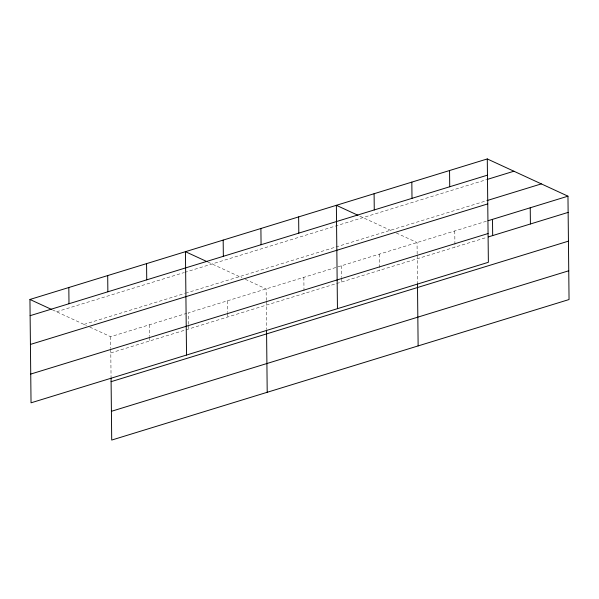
<?xml version="1.0" encoding="UTF-8"?>
<svg xmlns="http://www.w3.org/2000/svg" width="599" height="599" viewBox="0 0 599 599"><rect width="100%" height="100%" fill="white"/><g stroke="black" fill="none" stroke-linecap="round" stroke-linejoin="round"><path stroke-width="0.45" stroke-dasharray="3 2.25" d="M56.576 311.75L183.796 272.657M184.679 272.388L486.71 179.588M84.002 324.411L184.724 293.465M185.608 293.196L335.141 247.245M336.017 246.975L486.066 200.875M89.828 327.099L110.628 336.705L186.611 313.359M486.366 221.248L188.378 312.813L188.498 324.523M110.8 352.916L486.538 237.466M359.662 216.067L392.922 231.416M396.246 232.951L417.046 242.55L417.166 254.261M207.905 262.055L241.996 277.786M245.328 279.321L266.128 288.928L266.248 300.638M52.413 309.833L86.503 325.564M454.776 230.959L454.948 247.17M417.181 255.159L417.466 282.885M379.317 254.141L379.489 270.359M341.587 265.739L341.707 277.449M341.715 278.348L341.752 281.949M303.858 277.33L304.022 293.547M266.256 301.537L266.548 329.255M227.253 300.87L227.373 312.581M227.38 313.479L227.418 317.081M188.513 325.422L188.55 329.031M149.503 324.755L149.63 336.466M149.638 337.372L149.675 340.973M110.628 336.705L110.755 348.416M110.763 349.314L111.055 377.041"/><path stroke-width="0.9" d="M487.286 158.937L488.372 262.295L31.036 402.82L29.95 299.463L487.286 158.937L567.964 196.18L569.05 299.537L111.713 440.063L111.062 377.962M30.122 315.68L487.459 175.155M487.586 179.318L513.912 171.224M486.942 200.605L541.346 183.886M30.422 344.432L487.758 203.907M488.118 220.709L567.964 196.18M30.729 374.068L488.065 233.543M488.29 236.927L568.137 212.39M111.1 381.675L568.436 241.15M111.414 411.303L568.75 270.778M358 215.296L336.368 205.307L337.447 308.672M207.074 261.666L185.443 251.685L186.529 355.042M29.95 299.463L51.581 309.451M530.235 207.771L530.407 223.981M492.505 219.361L492.678 235.579M449.557 170.528L449.729 186.746M417.481 283.814L418.132 345.908M411.827 182.126L412 198.336M374.098 193.717L374.263 209.935M298.639 216.905L298.804 233.116M266.555 330.184L267.206 392.285M260.902 228.496L261.074 244.714M223.172 240.094L223.345 256.305M146.568 263.627L146.74 279.845M107.7 275.577L107.865 291.788M68.825 287.52L68.99 303.73"/></g></svg>
